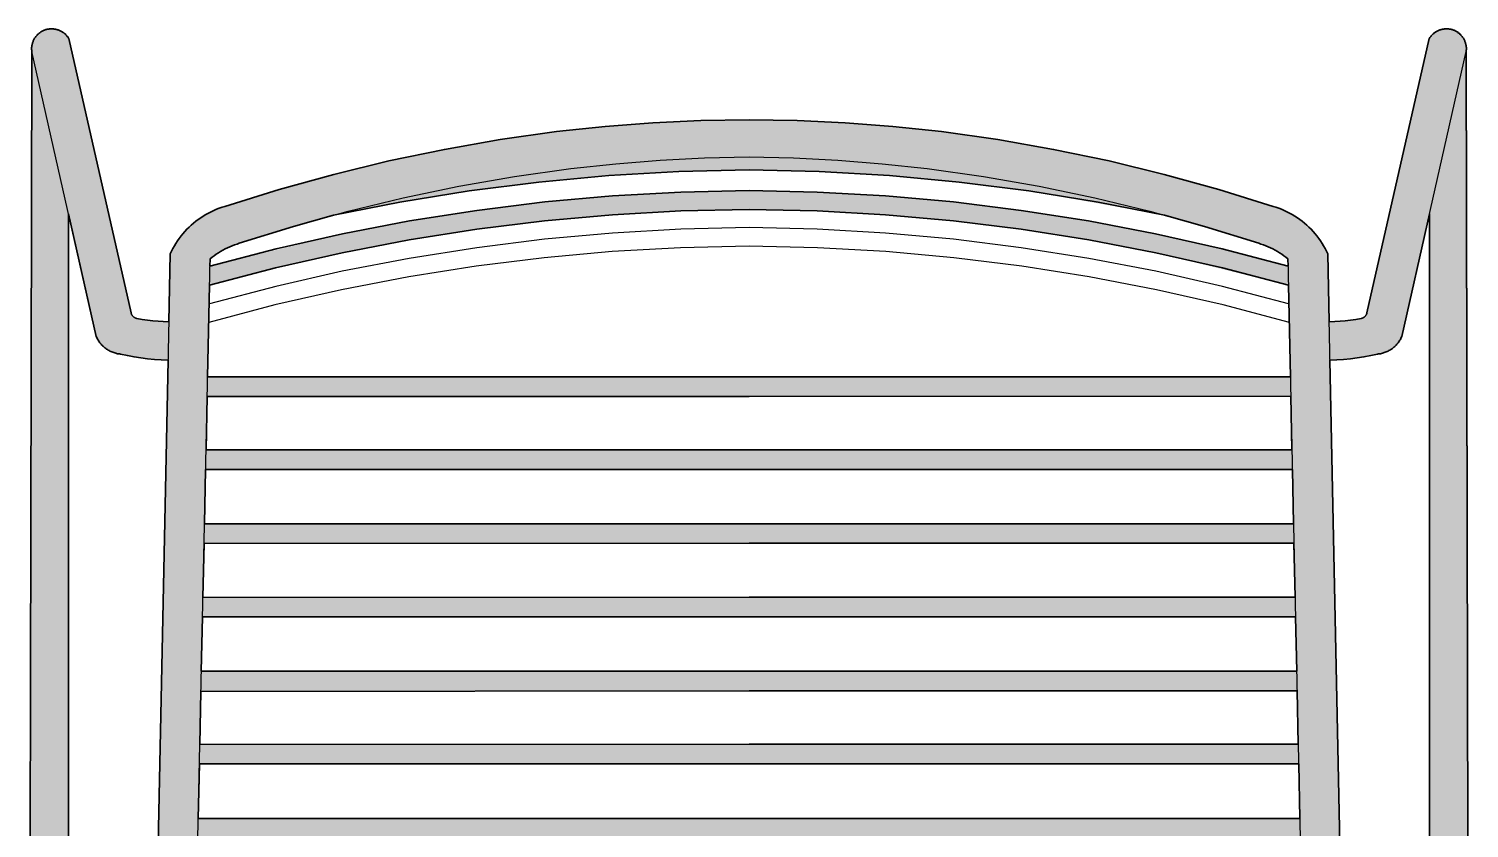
# Model space of a CAD drawing. Header units: millimetres. Extents: x 0 to 1859, y -813 to 750.
# Drawn here: x 215.2 to 598.8, y -610.8 to -397.9 of the extents above; entities that cross this region are included whole.
import ezdxf

# ---------------------------------------------------------------- set-up
doc = ezdxf.new("R2010")
doc.units = ezdxf.units.MM
doc.layers.add('Blocks', color=7, linetype='Continuous')
doc.layers.add('Blocks$Fill', color=7, linetype='Continuous', true_color=0xffffff)
doc.layers.add('Blocks$Inner', color=7, linetype='Continuous', lineweight=25, true_color=0x007f00)
doc.layers.add('Blocks$Outline', color=7, linetype='Continuous', lineweight=35, true_color=0xff3f3f)

# ---------------------------------------------------------------- blocks, each defined once
blk = doc.blocks.new('Hee Barstool Low Top')
at = {"layer": 'Blocks$Fill'}
h = blk.add_hatch(color=256, dxfattribs=at)
h.paths.add_polyline_path([(224.09, 204.56), (224.06, 204.66), (224.04, 204.84), (224.03, 205.03), (224.02, 205.21), (224.03, 205.4), (224.03, 205.58), (224.05, 205.77), (224.07, 205.95), (224.1, 206.14), (224.13, 206.32), (224.17, 206.5), (224.22, 206.68), (224.27, 206.86), (224.33, 207.03), (224.4, 207.2), (224.47, 207.38), (224.55, 207.54), (224.63, 207.71), (224.72, 207.87), (224.81, 208.03), (224.91, 208.19), (225.02, 208.34), (225.13, 208.49), (225.25, 208.63), (225.37, 208.77), (225.49, 208.91), (225.62, 209.04), (225.76, 209.17), (225.9, 209.29), (226.04, 209.41), (226.19, 209.52), (226.34, 209.63), (226.49, 209.73), (226.65, 209.83), (226.81, 209.92), (226.98, 210.01), (227.14, 210.09), (227.31, 210.16), (227.49, 210.23), (227.66, 210.29), (227.84, 210.34), (228.02, 210.39), (228.2, 210.44), (228.38, 210.47), (228.56, 210.5), (228.75, 210.53), (228.93, 210.54), (229.12, 210.56), (229.3, 210.56), (229.49, 210.56), (229.67, 210.55), (229.86, 210.54), (230.04, 210.51), (230.22, 210.49), (230.41, 210.45), (230.59, 210.41), (230.77, 210.37), (230.95, 210.31), (231.12, 210.26), (231.29, 210.19), (231.47, 210.12), (231.63, 210.04), (231.8, 209.96), (231.96, 209.87), (232.12, 209.78), (232.28, 209.68), (232.43, 209.57), (232.58, 209.46), (232.73, 209.35), (232.87, 209.23), (233, 209.1), (233.14, 208.97), (233.26, 208.84), (233.39, 208.7), (233.5, 208.55), (233.62, 208.41), (233.73, 208.26), (233.83, 208.1), (233.92, 207.94), (250.5, 134.95), (250.51, 134.89), (250.53, 134.82), (250.55, 134.76), (250.58, 134.69), (250.6, 134.63), (250.63, 134.57), (250.66, 134.51), (250.69, 134.45), (250.72, 134.39), (250.76, 134.33), (250.79, 134.27), (250.83, 134.22), (250.87, 134.16), (250.92, 134.11), (250.96, 134.06), (251.01, 134.01), (251.06, 133.96), (251.11, 133.91), (251.16, 133.87), (251.21, 133.83), (251.26, 133.78), (251.32, 133.75), (251.38, 133.71), (251.43, 133.67), (251.49, 133.64), (251.55, 133.61), (251.61, 133.58), (251.68, 133.55), (251.74, 133.53), (251.8, 133.5), (251.87, 133.48), (251.93, 133.46), (252, 133.45), (252.07, 133.43), (253.46, 133.18), (254.86, 132.97), (256.27, 132.81), (257.68, 132.68), (259.09, 132.6), (260.58, 132.56), (260.95, 150.64), (261.29, 151.36), (261.65, 152.07), (262.04, 152.76), (262.45, 153.44), (262.88, 154.11), (263.34, 154.76), (263.82, 155.4), (264.32, 156.01), (264.85, 156.61), (265.39, 157.19), (265.95, 157.76), (266.54, 158.3), (267.14, 158.82), (267.76, 159.32), (268.39, 159.8), (269.05, 160.26), (269.71, 160.69), (270.4, 161.1), (271.09, 161.49), (271.8, 161.85), (272.52, 162.18), (273.26, 162.5), (274, 162.78), (274.75, 163.04), (289.93, 167.78), (304.49, 171.81), (319.17, 175.38), (333.96, 178.46), (348.83, 181.07), (363.79, 183.19), (376.73, 184.54), (389.49, 185.54), (402.27, 186.14), (415.07, 186.34), (427.86, 186.14), (440.64, 185.54), (453.4, 184.54), (466.34, 183.19), (481.3, 181.07), (496.18, 178.46), (510.96, 175.38), (525.64, 171.81), (540.2, 167.78), (555.38, 163.04), (556.13, 162.78), (556.88, 162.5), (557.61, 162.18), (558.33, 161.85), (559.04, 161.49), (559.74, 161.1), (560.42, 160.69), (561.09, 160.26), (561.74, 159.8), (562.37, 159.32), (562.99, 158.82), (563.59, 158.3), (564.18, 157.76), (564.74, 157.19), (565.28, 156.61), (565.81, 156.01), (566.31, 155.4), (566.79, 154.76), (567.25, 154.11), (567.68, 153.44), (568.09, 152.76), (568.48, 152.07), (568.85, 151.36), (569.18, 150.64), (569.55, 132.56), (572.45, 132.68), (573.86, 132.81), (575.27, 132.97), (576.67, 133.18), (578.07, 133.43), (578.13, 133.45), (578.2, 133.46), (578.26, 133.48), (578.33, 133.5), (578.39, 133.53), (578.45, 133.55), (578.52, 133.58), (578.58, 133.61), (578.64, 133.64), (578.7, 133.67), (578.76, 133.71), (578.81, 133.75), (578.87, 133.78), (578.92, 133.83), (578.97, 133.87), (579.03, 133.91), (579.08, 133.96), (579.12, 134.01), (579.17, 134.06), (579.21, 134.11), (579.26, 134.16), (579.3, 134.22), (579.34, 134.27), (579.37, 134.33), (579.41, 134.39), (579.44, 134.45), (579.47, 134.51), (579.5, 134.57), (579.53, 134.63), (579.56, 134.69), (579.58, 134.76), (579.6, 134.82), (579.62, 134.89), (579.63, 134.95), (596.21, 207.94), (596.3, 208.1), (596.41, 208.26), (596.51, 208.41), (596.63, 208.55), (596.74, 208.7), (596.87, 208.84), (597, 208.97), (597.13, 209.1), (597.26, 209.23), (597.41, 209.35), (597.55, 209.46), (597.7, 209.57), (597.85, 209.68), (598.01, 209.78), (598.17, 209.87), (598.33, 209.96), (598.5, 210.04), (598.67, 210.12), (598.84, 210.19), (599.01, 210.26), (599.19, 210.31), (599.36, 210.37), (599.54, 210.41), (599.72, 210.45), (599.91, 210.49), (600.09, 210.51), (600.27, 210.54), (600.46, 210.55), (600.64, 210.56), (600.83, 210.56), (601.02, 210.56), (601.2, 210.54), (601.38, 210.53), (601.57, 210.5), (601.75, 210.47), (601.93, 210.44), (602.11, 210.39), (602.29, 210.34), (602.47, 210.29), (602.64, 210.23), (602.82, 210.16), (602.99, 210.09), (603.15, 210.01), (603.32, 209.92), (603.48, 209.83), (603.64, 209.73), (603.79, 209.63), (603.94, 209.52), (604.09, 209.41), (604.24, 209.29), (604.37, 209.17), (604.51, 209.04), (604.64, 208.91), (604.76, 208.77), (604.89, 208.63), (605, 208.49), (605.11, 208.34), (605.22, 208.19), (605.32, 208.03), (605.41, 207.87), (605.5, 207.71), (605.58, 207.54), (605.66, 207.38), (605.73, 207.2), (605.8, 207.03), (605.86, 206.86), (605.91, 206.68), (605.96, 206.5), (606, 206.32), (606.03, 206.14), (606.06, 205.95), (606.08, 205.77), (606.1, 205.58), (606.11, 205.4), (606.11, 205.21), (606.1, 205.03), (606.09, 204.84), (606.08, 204.66), (606.05, 204.47), (606.04, 204.4), (606.86, -173.39), (606.7, -175.46), (606.58, -176.42), (606.43, -177.39), (606.25, -178.35), (606.03, -179.3), (605.79, -180.24), (605.51, -181.18), (605.21, -182.11), (604.88, -183.02), (604.51, -183.93), (604.14, -185), (603.74, -186.06), (603.31, -187.11), (602.84, -188.14), (602.34, -189.16), (600.63, -191.46), (598.85, -193.7), (597, -195.88), (595.08, -198), (593.09, -200.06), (591.04, -202.04), (590.83, -202.32), (590.73, -202.45), (590.62, -202.58), (590.5, -202.7), (590.38, -202.82), (590.26, -202.94), (590.13, -203.05), (590, -203.15), (589.86, -203.26), (589.72, -203.35), (589.58, -203.45), (589.44, -203.54), (589.29, -203.62), (589.14, -203.7), (588.98, -203.77), (588.83, -203.84), (588.67, -203.9), (588.51, -203.95), (588.35, -204), (588.18, -204.05), (588.02, -204.09), (587.85, -204.12), (587.69, -204.15), (587.52, -204.17), (587.35, -204.19), (587.18, -204.2), (587.01, -204.21), (586.84, -204.21), (586.67, -204.2), (586.5, -204.19), (586.33, -204.17), (586.16, -204.15), (586, -204.12), (585.83, -204.08), (585.67, -204.04), (585.5, -203.99), (585.34, -203.94), (585.18, -203.88), (585.03, -203.82), (584.87, -203.75), (584.72, -203.68), (584.57, -203.6), (584.42, -203.52), (584.28, -203.43), (584.13, -203.33), (584, -203.23), (583.86, -203.13), (583.73, -203.02), (583.6, -202.91), (583.48, -202.79), (583.36, -202.67), (578.04, -195.05), (569.3, -195.08), (260.84, -195.08), (252.09, -195.05), (246.77, -202.67), (246.65, -202.79), (246.53, -202.91), (246.4, -203.02), (246.27, -203.13), (246.14, -203.23), (246, -203.33), (245.86, -203.43), (245.71, -203.52), (245.56, -203.6), (245.41, -203.68), (245.26, -203.75), (245.11, -203.82), (244.95, -203.88), (244.79, -203.94), (244.63, -203.99), (244.46, -204.04), (244.3, -204.08), (244.13, -204.12), (243.97, -204.15), (243.8, -204.17), (243.63, -204.19), (243.46, -204.2), (243.29, -204.21), (243.12, -204.21), (242.95, -204.2), (242.78, -204.19), (242.61, -204.17), (242.45, -204.15), (242.28, -204.12), (242.11, -204.09), (241.95, -204.05), (241.78, -204), (241.62, -203.95), (241.46, -203.9), (241.3, -203.84), (241.15, -203.77), (241, -203.7), (240.84, -203.62), (240.7, -203.54), (240.55, -203.45), (240.41, -203.35), (240.27, -203.26), (240.14, -203.15), (240, -203.05), (239.88, -202.94), (239.75, -202.82), (239.63, -202.7), (239.52, -202.58), (239.4, -202.45), (239.3, -202.32), (239.19, -202.18), (239.1, -202.04), (237.04, -200.06), (235.05, -198), (233.13, -195.88), (231.28, -193.7), (229.5, -191.46), (227.8, -189.16), (227.3, -188.14), (226.83, -187.11), (226.39, -186.06), (225.99, -185), (225.62, -183.93), (225.26, -183.02), (224.92, -182.11), (224.62, -181.18), (224.34, -180.24), (224.1, -179.3), (223.89, -178.35), (223.7, -177.39), (223.55, -176.42), (223.43, -175.46), (223.34, -174.49), (223.27, -173.39)], flags=0)
h.paths.add_polyline_path([(550.81, 153.45), (525.74, 160.9), (489.62, 167.4), (471.07, 169.76), (452.44, 171.49), (433.77, 172.58), (415.07, 173.03), (396.37, 172.58), (377.69, 171.49), (359.07, 169.76), (340.51, 167.4), (322.05, 164.4), (304.39, 160.9), (279.32, 153.45), (277.44, 152.79), (276.8, 152.53), (276.17, 152.25), (275.56, 151.95), (274.95, 151.63), (274.35, 151.29), (273.77, 150.93), (273.2, 150.55), (272.64, 150.15), (272.09, 149.74), (271.56, 149.31), (271.52, 147.37), (306.82, 155.99), (324.67, 159.41), (342.62, 162.23), (360.65, 164.46), (378.75, 166.08), (396.9, 167.09), (415.07, 167.51), (433.23, 167.09), (451.38, 166.08), (469.48, 164.46), (487.51, 162.23), (505.46, 159.41), (523.31, 155.99), (541.04, 151.97), (558.61, 147.37), (558.57, 149.31), (558.04, 149.74), (557.49, 150.15), (556.93, 150.55), (556.36, 150.93), (555.78, 151.29), (555.18, 151.63), (554.57, 151.95), (553.96, 152.25), (553.33, 152.53), (552.69, 152.79), (552.05, 153.03)], flags=0)
h.paths.add_polyline_path([(558.72, 142.27), (523.4, 150.91), (505.54, 154.34), (487.57, 157.18), (469.52, 159.41), (451.41, 161.04), (433.25, 162.06), (415.07, 162.48), (396.88, 162.06), (378.73, 161.04), (360.61, 159.41), (342.56, 157.18), (324.6, 154.34), (306.74, 150.91), (289, 146.89), (271.41, 142.27), (270.89, 117.91), (559.24, 117.94), (558.72, 142.27)], flags=0)
h.paths.add_polyline_path([(559.36, 112.72), (270.78, 112.7), (270.47, 98.43), (559.66, 98.43)], flags=0)
h.paths.add_polyline_path([(559.77, 93.21), (270.36, 93.21), (270.05, 78.79), (560.08, 78.79)], flags=0)
h.paths.add_polyline_path([(560.19, 73.57), (269.94, 73.52), (269.63, 59.18), (560.5, 59.23)], flags=0)
h.paths.add_polyline_path([(560.61, 54.01), (269.52, 54.01), (269.21, 39.49), (560.92, 39.49)], flags=0)
h.paths.add_polyline_path([(561.03, 34.27), (269.1, 34.14), (268.8, 19.97), (561.33, 20.06)], flags=0)
h.paths.add_polyline_path([(561.76, 0.34), (561.45, 14.84), (268.69, 14.84), (268.38, 0.34)], flags=0)
h.paths.add_polyline_path([(596.28, 161.34), (588.89, 128.6), (588.78, 128.35), (588.66, 128.11), (588.53, 127.87), (588.39, 127.64), (588.24, 127.42), (588.09, 127.19), (587.93, 126.98), (587.76, 126.77), (587.58, 126.56), (587.4, 126.36), (587.21, 126.17), (587.01, 125.99), (586.81, 125.81), (586.6, 125.63), (586.39, 125.47), (586.17, 125.31), (585.95, 125.16), (585.72, 125.02), (585.48, 124.89), (585.24, 124.76), (585, 124.64), (584.75, 124.54), (584.5, 124.43), (584.25, 124.34), (583.99, 124.26), (583.73, 124.19), (583.47, 124.12), (583.21, 124.06), (582.94, 124.02), (582.67, 123.98), (582.41, 123.95), (580.63, 123.55), (578.83, 123.21), (577.03, 122.93), (575.22, 122.7), (573.41, 122.54), (571.59, 122.42), (569.76, 122.37), (575.72, -168.58), (575.81, -169.08), (575.91, -169.58), (576.02, -170.08), (576.15, -170.57), (576.3, -171.05), (576.47, -171.54), (576.65, -172.01), (576.84, -172.48), (585.96, -188.45), (587.47, -190.98), (590.4, -187.95), (591.78, -186.36), (593.12, -184.73), (593.54, -183.86), (593.94, -182.98), (594.31, -182.09), (594.65, -181.18), (594.96, -180.27), (595.24, -179.34), (595.49, -178.41), (595.71, -177.47), (595.9, -176.52), (596.06, -175.57), (596.19, -174.61), (596.28, -173.65)], flags=0)
h.paths.add_polyline_path([(260.37, 122.37), (256.73, 122.54), (254.91, 122.7), (253.1, 122.93), (251.3, 123.21), (249.51, 123.55), (247.73, 123.95), (247.46, 123.98), (247.19, 124.02), (246.93, 124.06), (246.66, 124.12), (246.4, 124.19), (246.14, 124.26), (245.88, 124.34), (245.63, 124.43), (245.38, 124.54), (245.13, 124.64), (244.89, 124.76), (244.65, 124.89), (244.42, 125.02), (244.19, 125.16), (243.96, 125.31), (243.74, 125.47), (243.53, 125.63), (243.32, 125.81), (243.12, 125.99), (242.92, 126.17), (242.73, 126.36), (242.55, 126.56), (242.37, 126.77), (242.21, 126.98), (242.04, 127.19), (241.89, 127.42), (241.74, 127.64), (241.61, 127.87), (241.48, 128.11), (241.35, 128.35), (241.24, 128.6), (233.85, 161.34), (233.85, -173.65), (233.94, -174.61), (234.07, -175.57), (234.23, -176.52), (234.42, -177.47), (234.64, -178.41), (234.89, -179.34), (235.17, -180.27), (235.48, -181.18), (235.82, -182.09), (236.19, -182.98), (236.59, -183.86), (237.01, -184.73), (238.35, -186.36), (239.74, -187.95), (241.18, -189.49), (242.66, -190.98), (253.29, -172.48), (253.49, -172.01), (253.67, -171.54), (253.83, -171.05), (253.98, -170.57), (254.11, -170.08), (254.23, -169.58), (254.33, -169.08), (254.41, -168.58), (254.73, -152.62)], flags=0)
h.paths.add_polyline_path([(268.26, -4.9), (267.95, -19.36), (562.18, -19.36), (561.87, -4.88)], flags=0)
h.paths.add_polyline_path([(267.84, -24.6), (267.53, -39.05), (562.6, -39.05), (562.29, -24.57)], flags=0)
h.paths.add_polyline_path([(267.42, -44.27), (267.12, -58.6), (563.02, -58.6), (562.71, -44.27)], flags=0)
h.paths.add_polyline_path([(267, -63.82), (266.69, -78.34), (563.44, -78.34), (563.13, -63.82)], flags=0)
h.paths.add_polyline_path([(266.28, -97.9), (563.86, -97.9), (563.55, -83.56), (266.58, -83.56)], flags=0)
h.paths.add_polyline_path([(265.86, -117.52), (564.27, -117.52), (563.97, -103.12), (266.17, -103.12)], flags=0)
h.paths.add_polyline_path([(265.75, -122.74), (265.44, -137.14), (564.69, -137.14), (564.39, -122.74)], flags=0)
h.paths.add_polyline_path([(265.33, -142.35), (265.11, -156.84), (565.02, -156.83), (564.8, -142.35)], flags=0)
h.paths.add_polyline_path([(265.01, -162.06), (264.76, -168.45), (264.72, -168.85), (565.42, -168.85), (565.37, -168.45), (565.12, -161.99)], flags=0)
h.paths.add_polyline_path([(568.97, -179.7), (568.73, -179.68), (415.07, -179.68), (261.4, -179.68), (261.17, -179.7), (258.56, -184.16), (571.57, -184.16)], flags=0)
at = {"layer": 'Blocks$Inner'}
for points in [[(260.58, 132.56), (259.09, 132.6), (257.68, 132.68), (256.27, 132.81), (254.86, 132.97), (253.46, 133.18), (252.07, 133.43), (252, 133.45), (251.93, 133.46), (251.87, 133.48), (251.8, 133.5), (251.74, 133.53), (251.68, 133.55), (251.61, 133.58), (251.55, 133.61), (251.49, 133.64), (251.43, 133.67), (251.38, 133.71), (251.32, 133.75), (251.26, 133.78), (251.21, 133.83), (251.16, 133.87), (251.11, 133.91), (251.06, 133.96), (251.01, 134.01), (250.96, 134.06), (250.92, 134.11), (250.87, 134.16), (250.83, 134.22), (250.79, 134.27), (250.76, 134.33), (250.72, 134.39), (250.69, 134.45), (250.66, 134.51), (250.63, 134.57), (250.6, 134.63), (250.58, 134.69), (250.55, 134.76), (250.53, 134.82), (250.51, 134.89), (250.5, 134.95), (233.92, 207.94), (233.83, 208.1), (233.73, 208.26), (233.62, 208.41), (233.5, 208.55), (233.39, 208.7), (233.26, 208.84), (233.14, 208.97), (233, 209.1), (232.87, 209.23), (232.73, 209.35), (232.58, 209.46), (232.43, 209.57), (232.28, 209.68), (232.12, 209.78), (231.96, 209.87), (231.8, 209.96), (231.63, 210.04), (231.47, 210.12), (231.29, 210.19), (231.12, 210.26), (230.95, 210.31), (230.77, 210.37), (230.59, 210.41), (230.41, 210.45), (230.22, 210.49), (230.04, 210.51), (229.86, 210.54), (229.67, 210.55), (229.49, 210.56), (229.3, 210.56), (229.12, 210.56), (228.93, 210.54), (228.75, 210.53), (228.56, 210.5), (228.38, 210.47), (228.2, 210.44), (228.02, 210.39), (227.84, 210.34), (227.66, 210.29), (227.49, 210.23), (227.31, 210.16), (227.14, 210.09), (226.98, 210.01), (226.81, 209.92), (226.65, 209.83), (226.49, 209.73), (226.34, 209.63), (226.19, 209.52), (226.04, 209.41), (225.9, 209.29), (225.76, 209.17), (225.62, 209.04), (225.49, 208.91), (225.37, 208.77), (225.25, 208.63), (225.13, 208.49), (225.02, 208.34), (224.91, 208.19), (224.81, 208.03), (224.72, 207.87), (224.63, 207.71), (224.55, 207.54), (224.47, 207.38), (224.4, 207.2), (224.33, 207.03), (224.27, 206.86), (224.22, 206.68), (224.17, 206.5), (224.13, 206.32), (224.1, 206.14), (224.07, 205.95), (224.05, 205.77), (224.03, 205.58), (224.03, 205.4), (224.02, 205.21), (224.03, 205.03), (224.04, 204.84), (224.06, 204.66), (224.09, 204.56)], [(605.78, 203.4), (605.84, 203.57), (605.89, 203.75), (605.94, 203.93), (605.99, 204.11), (606.02, 204.29), (606.05, 204.47), (606.08, 204.66), (606.09, 204.84), (606.1, 205.03), (606.11, 205.21), (606.11, 205.4), (606.1, 205.58), (606.08, 205.77), (606.06, 205.95), (606.03, 206.14), (606, 206.32), (605.96, 206.5), (605.91, 206.68), (605.86, 206.86), (605.8, 207.03), (605.73, 207.2), (605.66, 207.38), (605.58, 207.54), (605.5, 207.71), (605.41, 207.87), (605.32, 208.03), (605.22, 208.19), (605.11, 208.34), (605, 208.49), (604.89, 208.63), (604.76, 208.77), (604.64, 208.91), (604.51, 209.04), (604.37, 209.17), (604.24, 209.29), (604.09, 209.41), (603.94, 209.52), (603.79, 209.63), (603.64, 209.73), (603.48, 209.83), (603.32, 209.92), (603.15, 210.01), (602.99, 210.09), (602.82, 210.16), (602.64, 210.23), (602.47, 210.29), (602.29, 210.34), (602.11, 210.39), (601.93, 210.44), (601.75, 210.47), (601.57, 210.5), (601.38, 210.53), (601.2, 210.54), (601.02, 210.56), (600.83, 210.56), (600.64, 210.56), (600.46, 210.55), (600.27, 210.54), (600.09, 210.51), (599.91, 210.49), (599.72, 210.45), (599.54, 210.41), (599.36, 210.37), (599.19, 210.31), (599.01, 210.26), (598.84, 210.19), (598.67, 210.12), (598.5, 210.04), (598.33, 209.96), (598.17, 209.87), (598.01, 209.78), (597.85, 209.68), (597.7, 209.57), (597.55, 209.46), (597.41, 209.35), (597.26, 209.23), (597.13, 209.1), (597, 208.97), (596.87, 208.84), (596.74, 208.7), (596.63, 208.55), (596.51, 208.41), (596.41, 208.26), (596.3, 208.1), (596.21, 207.94), (579.63, 134.95), (579.62, 134.89), (579.6, 134.82), (579.58, 134.76), (579.56, 134.69), (579.53, 134.63), (579.5, 134.57), (579.47, 134.51), (579.44, 134.45), (579.41, 134.39), (579.37, 134.33), (579.34, 134.27), (579.3, 134.22), (579.26, 134.16), (579.21, 134.11), (579.17, 134.06), (579.12, 134.01), (579.08, 133.96), (579.03, 133.91), (578.97, 133.87), (578.92, 133.83), (578.87, 133.78), (578.81, 133.75), (578.76, 133.71), (578.7, 133.67), (578.64, 133.64), (578.58, 133.61), (578.52, 133.58), (578.45, 133.55), (578.39, 133.53), (578.33, 133.5), (578.26, 133.48), (578.2, 133.46), (578.13, 133.45), (578.07, 133.43), (576.67, 133.18), (575.27, 132.97), (573.86, 132.81), (572.45, 132.68), (571.04, 132.6), (569.55, 132.56)], [(260.37, 122.37), (258.55, 122.42), (256.73, 122.54), (254.91, 122.7), (253.1, 122.93), (251.3, 123.21), (249.51, 123.55), (247.73, 123.95), (247.46, 123.98), (247.19, 124.02), (246.93, 124.06), (246.66, 124.12), (246.4, 124.19), (246.14, 124.26), (245.88, 124.34), (245.63, 124.43), (245.38, 124.54), (245.13, 124.64), (244.89, 124.76), (244.65, 124.89), (244.42, 125.02), (244.19, 125.16), (243.96, 125.31), (243.74, 125.47), (243.53, 125.63), (243.32, 125.81), (243.12, 125.99), (242.92, 126.17), (242.73, 126.36), (242.55, 126.56), (242.37, 126.77), (242.21, 126.98), (242.04, 127.19), (241.89, 127.42), (241.74, 127.64), (241.61, 127.87), (241.48, 128.11), (241.35, 128.35), (241.24, 128.6), (224.09, 204.56), (223.27, -173.39)], [(569.76, 122.37), (571.59, 122.42), (573.41, 122.54), (575.22, 122.7), (577.03, 122.93), (578.83, 123.21), (580.63, 123.55), (582.41, 123.95), (582.67, 123.98), (582.94, 124.02), (583.21, 124.06), (583.47, 124.12), (583.73, 124.19), (583.99, 124.26), (584.25, 124.34), (584.5, 124.43), (584.75, 124.54), (585, 124.64), (585.24, 124.76), (585.48, 124.89), (585.72, 125.02), (585.95, 125.16), (586.17, 125.31), (586.39, 125.47), (586.6, 125.63), (586.81, 125.81), (587.01, 125.99), (587.21, 126.17), (587.4, 126.36), (587.58, 126.56), (587.76, 126.77), (587.93, 126.98), (588.09, 127.19), (588.24, 127.42), (588.39, 127.64), (588.53, 127.87), (588.66, 128.11), (588.78, 128.35), (588.89, 128.6), (606.04, 204.56), (606.86, -173.39)], [(575.4, -152.62), (569.18, 150.64), (568.85, 151.36), (568.48, 152.07), (568.09, 152.76), (567.68, 153.44), (567.25, 154.11), (566.79, 154.76), (566.31, 155.4), (565.81, 156.01), (565.28, 156.61), (564.74, 157.19), (564.18, 157.76), (563.59, 158.3), (562.99, 158.82), (562.37, 159.32), (561.74, 159.8), (561.09, 160.26), (560.42, 160.69), (559.74, 161.1), (559.04, 161.49), (558.33, 161.85), (557.61, 162.18), (556.88, 162.5), (556.13, 162.78), (555.38, 163.04), (554.62, 163.28), (540.2, 167.78), (525.64, 171.81), (510.96, 175.38), (496.18, 178.46), (481.3, 181.07), (466.34, 183.19), (453.4, 184.54), (440.64, 185.54), (427.86, 186.14), (415.07, 186.34), (402.27, 186.14), (389.49, 185.54), (376.73, 184.54), (363.79, 183.19), (348.83, 181.07), (333.96, 178.46), (319.17, 175.38), (304.49, 171.81), (289.93, 167.78), (275.51, 163.28), (274.75, 163.04), (274, 162.78), (273.26, 162.5), (272.52, 162.18), (271.8, 161.85), (271.09, 161.49), (270.4, 161.1), (269.71, 160.69), (269.05, 160.26), (268.39, 159.8), (267.76, 159.32), (267.14, 158.82), (266.54, 158.3), (265.95, 157.76), (265.39, 157.19), (264.85, 156.61), (264.32, 156.01), (263.82, 155.4), (263.34, 154.76), (262.88, 154.11), (262.45, 153.44), (262.04, 152.76), (261.65, 152.07), (261.29, 151.36), (260.95, 150.64), (254.73, -152.62)], [(265.14, -150.96), (271.56, 149.31), (272.09, 149.74), (272.64, 150.15), (273.2, 150.55), (273.77, 150.93), (274.35, 151.29), (274.95, 151.63), (275.56, 151.95), (276.17, 152.25), (276.8, 152.53), (277.44, 152.79), (278.08, 153.03), (278.73, 153.25), (279.32, 153.45), (293.74, 157.95), (308.3, 161.99), (322.98, 165.55), (337.77, 168.63), (352.64, 171.24), (367.6, 173.37), (379.6, 174.62), (391.4, 175.59), (403.23, 176.21), (415.07, 176.49), (426.91, 176.21), (438.73, 175.59), (450.54, 174.62), (462.53, 173.37), (477.49, 171.24), (492.37, 168.63), (507.15, 165.55), (521.83, 161.99), (536.39, 157.95), (550.81, 153.45), (551.4, 153.25), (552.05, 153.03), (552.69, 152.79), (553.33, 152.53), (553.96, 152.25), (554.57, 151.95), (555.18, 151.63), (555.78, 151.29), (556.36, 150.93), (556.93, 150.55), (557.49, 150.15), (558.04, 149.74), (558.57, 149.31), (564.99, -150.96)], [(526.43, 160.76), (508.08, 164.4), (489.62, 167.4), (471.07, 169.76), (452.44, 171.49), (433.77, 172.58), (415.07, 173.03), (396.37, 172.58), (377.69, 171.49), (359.07, 169.76), (340.51, 167.4), (322.05, 164.4), (303.7, 160.76)], [(558.61, 147.37), (541.04, 151.97), (523.31, 155.99), (505.46, 159.41), (487.51, 162.23), (469.48, 164.46), (451.38, 166.08), (433.23, 167.09), (415.07, 167.51), (396.9, 167.09), (378.75, 166.08), (360.65, 164.46), (342.62, 162.23), (324.67, 159.41), (306.82, 155.99), (289.1, 151.97), (271.52, 147.37)], [(233.85, 161.34), (233.85, -173.65), (233.94, -174.61), (234.07, -175.57), (234.23, -176.52), (234.42, -177.47), (234.64, -178.41), (234.89, -179.34), (235.17, -180.27), (235.48, -181.18), (235.82, -182.09), (236.19, -182.98), (236.59, -183.86), (237.01, -184.73), (238.35, -186.36), (239.74, -187.95), (241.18, -189.49), (242.66, -190.98)], [(558.72, 142.27), (541.13, 146.89), (523.4, 150.91), (505.54, 154.34), (487.57, 157.18), (469.52, 159.41), (451.41, 161.04), (433.25, 162.06), (415.07, 162.48), (396.88, 162.06), (378.73, 161.04), (360.61, 159.41), (342.56, 157.18), (324.6, 154.34), (306.74, 150.91), (289, 146.89), (271.41, 142.27)], [(587.47, -190.98), (588.96, -189.49), (590.4, -187.95), (591.78, -186.36), (593.12, -184.73), (593.54, -183.86), (593.94, -182.98), (594.31, -182.09), (594.65, -181.18), (594.96, -180.27), (595.24, -179.34), (595.49, -178.41), (595.71, -177.47), (595.9, -176.52), (596.06, -175.57), (596.19, -174.61), (596.28, -173.65), (596.28, 161.34)], [(558.71, 137.35), (541.12, 141.97), (523.39, 146.01), (505.53, 149.44), (487.57, 152.29), (469.52, 154.53), (451.4, 156.16), (433.25, 157.19), (415.07, 157.62), (396.88, 157.19), (378.73, 156.16), (360.61, 154.53), (342.57, 152.29), (324.6, 149.44), (306.74, 146.01), (289.01, 141.97), (271.42, 137.35)], [(558.96, 132.41), (541.34, 137.04), (523.58, 141.08), (505.69, 144.52), (487.69, 147.36), (469.61, 149.6), (451.47, 151.23), (433.28, 152.26), (415.07, 152.68), (396.85, 152.26), (378.66, 151.23), (360.52, 149.6), (342.44, 147.36), (324.44, 144.52), (306.55, 141.08), (288.79, 137.04), (271.17, 132.41)], [(559.24, 117.94), (415.07, 117.91), (270.89, 117.91)], [(270.78, 112.7), (415.07, 112.7), (559.36, 112.72)], [(559.66, 98.43), (415.07, 98.43), (270.47, 98.43)], [(270.36, 93.21), (415.07, 93.21), (559.77, 93.21)], [(560.08, 78.79), (415.07, 78.79), (270.05, 78.79)], [(269.94, 73.52), (415.07, 73.57), (560.19, 73.57)], [(560.5, 59.23), (415.07, 59.23), (269.63, 59.18)], [(269.52, 54.01), (415.07, 54.01), (560.61, 54.01)], [(560.92, 39.49), (415.07, 39.49), (269.21, 39.49)], [(269.1, 34.14), (415.07, 34.27), (561.03, 34.27)], [(561.33, 20.06), (415.07, 20.06), (268.8, 19.97)], [(268.69, 14.84), (415.07, 14.84), (561.45, 14.84)], [(561.76, 0.34), (415.07, 0.34), (268.38, 0.34)]]:
    blk.add_lwpolyline(points, dxfattribs=at)
at = {"layer": 'Blocks$Outline'}
for points in [[(224.09, 204.56), (224.06, 204.66), (224.04, 204.84), (224.03, 205.03), (224.02, 205.21), (224.03, 205.4), (224.03, 205.58), (224.05, 205.77), (224.07, 205.95), (224.1, 206.14), (224.13, 206.32), (224.17, 206.5), (224.22, 206.68), (224.27, 206.86), (224.33, 207.03), (224.4, 207.2), (224.47, 207.38), (224.55, 207.54), (224.63, 207.71), (224.72, 207.87), (224.81, 208.03), (224.91, 208.19), (225.02, 208.34), (225.13, 208.49), (225.25, 208.63), (225.37, 208.77), (225.49, 208.91), (225.62, 209.04), (225.76, 209.17), (225.9, 209.29), (226.04, 209.41), (226.19, 209.52), (226.34, 209.63), (226.49, 209.73), (226.65, 209.83), (226.81, 209.92), (226.98, 210.01), (227.14, 210.09), (227.31, 210.16), (227.49, 210.23), (227.66, 210.29), (227.84, 210.34), (228.02, 210.39), (228.2, 210.44), (228.38, 210.47), (228.56, 210.5), (228.75, 210.53), (228.93, 210.54), (229.12, 210.56), (229.3, 210.56), (229.49, 210.56), (229.67, 210.55), (229.86, 210.54), (230.04, 210.51), (230.22, 210.49), (230.41, 210.45), (230.59, 210.41), (230.77, 210.37), (230.95, 210.31), (231.12, 210.26), (231.29, 210.19), (231.47, 210.12), (231.63, 210.04), (231.8, 209.96), (231.96, 209.87), (232.12, 209.78), (232.28, 209.68), (232.43, 209.57), (232.58, 209.46), (232.73, 209.35), (232.87, 209.23), (233, 209.1), (233.14, 208.97), (233.26, 208.84), (233.39, 208.7), (233.5, 208.55), (233.62, 208.41), (233.73, 208.26), (233.83, 208.1), (233.92, 207.94), (250.5, 134.95), (250.51, 134.89), (250.53, 134.82), (250.55, 134.76), (250.58, 134.69), (250.6, 134.63), (250.63, 134.57), (250.66, 134.51), (250.69, 134.45), (250.72, 134.39), (250.76, 134.33), (250.79, 134.27), (250.83, 134.22), (250.87, 134.16), (250.92, 134.11), (250.96, 134.06), (251.01, 134.01), (251.06, 133.96), (251.11, 133.91), (251.16, 133.87), (251.21, 133.83), (251.26, 133.78), (251.32, 133.75), (251.38, 133.71), (251.43, 133.67), (251.49, 133.64), (251.55, 133.61), (251.61, 133.58), (251.68, 133.55), (251.74, 133.53), (251.8, 133.5), (251.87, 133.48), (251.93, 133.46), (252, 133.45), (252.07, 133.43), (253.46, 133.18), (254.86, 132.97), (256.27, 132.81), (257.68, 132.68), (259.09, 132.6), (260.58, 132.56)], [(569.55, 132.56), (571.04, 132.6), (572.45, 132.68), (573.86, 132.81), (575.27, 132.97), (576.67, 133.18), (578.07, 133.43), (578.13, 133.45), (578.2, 133.46), (578.26, 133.48), (578.33, 133.5), (578.39, 133.53), (578.45, 133.55), (578.52, 133.58), (578.58, 133.61), (578.64, 133.64), (578.7, 133.67), (578.76, 133.71), (578.81, 133.75), (578.87, 133.78), (578.92, 133.83), (578.97, 133.87), (579.03, 133.91), (579.08, 133.96), (579.12, 134.01), (579.17, 134.06), (579.21, 134.11), (579.26, 134.16), (579.3, 134.22), (579.34, 134.27), (579.37, 134.33), (579.41, 134.39), (579.44, 134.45), (579.47, 134.51), (579.5, 134.57), (579.53, 134.63), (579.56, 134.69), (579.58, 134.76), (579.6, 134.82), (579.62, 134.89), (579.63, 134.95), (596.21, 207.94), (596.3, 208.1), (596.41, 208.26), (596.51, 208.41), (596.63, 208.55), (596.74, 208.7), (596.87, 208.84), (597, 208.97), (597.13, 209.1), (597.26, 209.23), (597.41, 209.35), (597.55, 209.46), (597.7, 209.57), (597.85, 209.68), (598.01, 209.78), (598.17, 209.87), (598.33, 209.96), (598.5, 210.04), (598.67, 210.12), (598.84, 210.19), (599.01, 210.26), (599.19, 210.31), (599.36, 210.37), (599.54, 210.41), (599.72, 210.45), (599.91, 210.49), (600.09, 210.51), (600.27, 210.54), (600.46, 210.55), (600.64, 210.56), (600.83, 210.56), (601.02, 210.56), (601.2, 210.54), (601.38, 210.53), (601.57, 210.5), (601.75, 210.47), (601.93, 210.44), (602.11, 210.39), (602.29, 210.34), (602.47, 210.29), (602.64, 210.23), (602.82, 210.16), (602.99, 210.09), (603.15, 210.01), (603.32, 209.92), (603.48, 209.83), (603.64, 209.73), (603.79, 209.63), (603.94, 209.52), (604.09, 209.41), (604.24, 209.29), (604.37, 209.17), (604.51, 209.04), (604.64, 208.91), (604.76, 208.77), (604.89, 208.63), (605, 208.49), (605.11, 208.34), (605.22, 208.19), (605.32, 208.03), (605.41, 207.87), (605.5, 207.71), (605.58, 207.54), (605.66, 207.38), (605.73, 207.2), (605.8, 207.03), (605.86, 206.86), (605.91, 206.68), (605.96, 206.5), (606, 206.32), (606.03, 206.14), (606.06, 205.95), (606.08, 205.77), (606.1, 205.58), (606.11, 205.4), (606.11, 205.21), (606.1, 205.03), (606.09, 204.84), (606.08, 204.66), (606.05, 204.47), (606.04, 204.4)], [(223.27, -173.39), (224.09, 204.56)], [(606.04, 204.4), (606.86, -173.39)], [(260.58, 132.56), (260.95, 150.64), (261.29, 151.36), (261.65, 152.07), (262.04, 152.76), (262.45, 153.44), (262.88, 154.11), (263.34, 154.76), (263.82, 155.4), (264.32, 156.01), (264.85, 156.61), (265.39, 157.19), (265.95, 157.76), (266.54, 158.3), (267.14, 158.82), (267.76, 159.32), (268.39, 159.8), (269.05, 160.26), (269.71, 160.69), (270.4, 161.1), (271.09, 161.49), (271.8, 161.85), (272.52, 162.18), (273.26, 162.5), (274, 162.78), (274.75, 163.04), (275.51, 163.28), (289.93, 167.78), (304.49, 171.81), (319.17, 175.38), (333.96, 178.46), (348.83, 181.07), (363.79, 183.19), (376.73, 184.54), (389.49, 185.54), (402.27, 186.14), (415.07, 186.34), (427.86, 186.14), (440.64, 185.54), (453.4, 184.54), (466.34, 183.19), (481.3, 181.07), (496.18, 178.46), (510.96, 175.38), (525.64, 171.81), (540.2, 167.78), (554.62, 163.28), (555.38, 163.04), (556.13, 162.78), (556.88, 162.5), (557.61, 162.18), (558.33, 161.85), (559.04, 161.49), (559.74, 161.1), (560.42, 160.69), (561.09, 160.26), (561.74, 159.8), (562.37, 159.32), (562.99, 158.82), (563.59, 158.3), (564.18, 157.76), (564.74, 157.19), (565.28, 156.61), (565.81, 156.01), (566.31, 155.4), (566.79, 154.76), (567.25, 154.11), (567.68, 153.44), (568.09, 152.76), (568.48, 152.07), (568.85, 151.36), (569.18, 150.64), (569.55, 132.56)], [(525.74, 160.9), (508.08, 164.4), (489.62, 167.4), (471.07, 169.76), (452.44, 171.49), (433.77, 172.58), (415.07, 173.03), (396.37, 172.58), (377.69, 171.49), (359.07, 169.76), (340.51, 167.4), (322.05, 164.4), (304.39, 160.9)], [(271.52, 147.37), (289.1, 151.97), (306.82, 155.99), (324.67, 159.41), (342.62, 162.23), (360.65, 164.46), (378.75, 166.08), (396.9, 167.09), (415.07, 167.51), (433.23, 167.09), (451.38, 166.08), (469.48, 164.46), (487.51, 162.23), (505.46, 159.41), (523.31, 155.99), (541.04, 151.97), (558.61, 147.37)], [(260.37, 122.37), (258.55, 122.42), (256.73, 122.54), (254.91, 122.7), (253.1, 122.93), (251.3, 123.21), (249.51, 123.55), (247.73, 123.95), (247.46, 123.98), (247.19, 124.02), (246.93, 124.06), (246.66, 124.12), (246.4, 124.19), (246.14, 124.26), (245.88, 124.34), (245.63, 124.43), (245.38, 124.54), (245.13, 124.64), (244.89, 124.76), (244.65, 124.89), (244.42, 125.02), (244.19, 125.16), (243.96, 125.31), (243.74, 125.47), (243.53, 125.63), (243.32, 125.81), (243.12, 125.99), (242.92, 126.17), (242.73, 126.36), (242.55, 126.56), (242.37, 126.77), (242.21, 126.98), (242.04, 127.19), (241.89, 127.42), (241.74, 127.64), (241.61, 127.87), (241.48, 128.11), (241.35, 128.35), (241.24, 128.6), (233.85, 161.34)], [(233.85, 161.34), (233.85, -173.65), (233.94, -174.61), (234.07, -175.57), (234.23, -176.52), (234.42, -177.47), (234.64, -178.41), (234.89, -179.34), (235.17, -180.27), (235.48, -181.18), (235.82, -182.09), (236.19, -182.98), (236.59, -183.86), (237.01, -184.73), (238.35, -186.36), (239.74, -187.95), (241.18, -189.49), (242.66, -190.98)], [(558.72, 142.27), (541.13, 146.89), (523.4, 150.91), (505.54, 154.34), (487.57, 157.18), (469.52, 159.41), (451.41, 161.04), (433.25, 162.06), (415.07, 162.48), (396.88, 162.06), (378.73, 161.04), (360.61, 159.41), (342.56, 157.18), (324.6, 154.34), (306.74, 150.91), (289, 146.89), (271.41, 142.27)], [(596.28, 161.34), (588.89, 128.6), (588.78, 128.35), (588.66, 128.11), (588.53, 127.87), (588.39, 127.64), (588.24, 127.42), (588.09, 127.19), (587.93, 126.98), (587.76, 126.77), (587.58, 126.56), (587.4, 126.36), (587.21, 126.17), (587.01, 125.99), (586.81, 125.81), (586.6, 125.63), (586.39, 125.47), (586.17, 125.31), (585.95, 125.16), (585.72, 125.02), (585.48, 124.89), (585.24, 124.76), (585, 124.64), (584.75, 124.54), (584.5, 124.43), (584.25, 124.34), (583.99, 124.26), (583.73, 124.19), (583.47, 124.12), (583.21, 124.06), (582.94, 124.02), (582.67, 123.98), (582.41, 123.95), (580.63, 123.55), (578.83, 123.21), (577.03, 122.93), (575.22, 122.7), (573.41, 122.54), (571.59, 122.42), (569.76, 122.37)], [(587.47, -190.98), (588.96, -189.49), (590.4, -187.95), (591.78, -186.36), (593.12, -184.73), (593.54, -183.86), (593.94, -182.98), (594.31, -182.09), (594.65, -181.18), (594.96, -180.27), (595.24, -179.34), (595.49, -178.41), (595.71, -177.47), (595.9, -176.52), (596.06, -175.57), (596.19, -174.61), (596.28, -173.65), (596.28, 161.34)], [(304.39, 160.9), (293.74, 157.95), (279.32, 153.45)], [(550.81, 153.45), (536.39, 157.95), (525.74, 160.9)], [(279.32, 153.45), (278.73, 153.25), (278.08, 153.03), (277.44, 152.79), (276.8, 152.53), (276.17, 152.25), (275.56, 151.95), (274.95, 151.63), (274.35, 151.29), (273.77, 150.93), (273.2, 150.55), (272.64, 150.15), (272.09, 149.74), (271.56, 149.31), (271.52, 147.37)], [(558.61, 147.37), (558.57, 149.31), (558.04, 149.74), (557.49, 150.15), (556.93, 150.55), (556.36, 150.93), (555.78, 151.29), (555.18, 151.63), (554.57, 151.95), (553.96, 152.25), (553.33, 152.53), (552.69, 152.79), (552.05, 153.03), (551.4, 153.25), (550.81, 153.45)], [(271.41, 142.27), (270.89, 117.91)], [(559.24, 117.94), (558.72, 142.27)], [(242.66, -190.98), (244.17, -188.45), (253.29, -172.48), (253.49, -172.01), (253.67, -171.54), (253.83, -171.05), (253.98, -170.57), (254.11, -170.08), (254.23, -169.58), (254.33, -169.08), (254.41, -168.58), (254.73, -152.62), (260.37, 122.37)], [(569.76, 122.37), (575.4, -152.62), (575.72, -168.58), (575.81, -169.08), (575.91, -169.58), (576.02, -170.08), (576.15, -170.57), (576.3, -171.05), (576.47, -171.54), (576.65, -172.01), (576.84, -172.48), (585.96, -188.45), (587.47, -190.98)], [(270.89, 117.91), (415.07, 117.91), (559.24, 117.94)], [(270.78, 112.7), (270.47, 98.43)], [(559.36, 112.72), (415.07, 112.7), (270.78, 112.7)], [(559.66, 98.43), (559.36, 112.72)], [(270.47, 98.43), (415.07, 98.43), (559.66, 98.43)], [(270.36, 93.21), (270.05, 78.79)], [(559.77, 93.21), (415.07, 93.21), (270.36, 93.21)], [(560.08, 78.79), (559.77, 93.21)], [(270.05, 78.79), (415.07, 78.79), (560.08, 78.79)], [(269.94, 73.52), (269.63, 59.18)], [(560.19, 73.57), (415.07, 73.57), (269.94, 73.52)], [(560.5, 59.23), (560.19, 73.57)], [(269.63, 59.18), (415.07, 59.23), (560.5, 59.23)], [(269.52, 54.01), (269.21, 39.49)], [(560.61, 54.01), (415.07, 54.01), (269.52, 54.01)], [(560.92, 39.49), (560.61, 54.01)], [(269.21, 39.49), (415.07, 39.49), (560.92, 39.49)], [(269.1, 34.14), (268.8, 19.97)], [(561.03, 34.27), (415.07, 34.27), (269.1, 34.14)], [(561.33, 20.06), (561.03, 34.27)], [(268.8, 19.97), (415.07, 20.06), (561.33, 20.06)], [(268.69, 14.84), (268.38, 0.34)], [(561.45, 14.84), (415.07, 14.84), (268.69, 14.84)], [(561.76, 0.34), (561.45, 14.84)], [(268.38, 0.34), (415.07, 0.34), (561.76, 0.34)]]:
    blk.add_lwpolyline(points, dxfattribs=at)

msp = doc.modelspace()

# ---------------------------------------------------------------- block references
at = {"layer": 'Blocks'}
msp.add_blockref('Hee Barstool Low Top', (-8.04, -608.51), dxfattribs=at)

doc.saveas('drawing.dxf')
